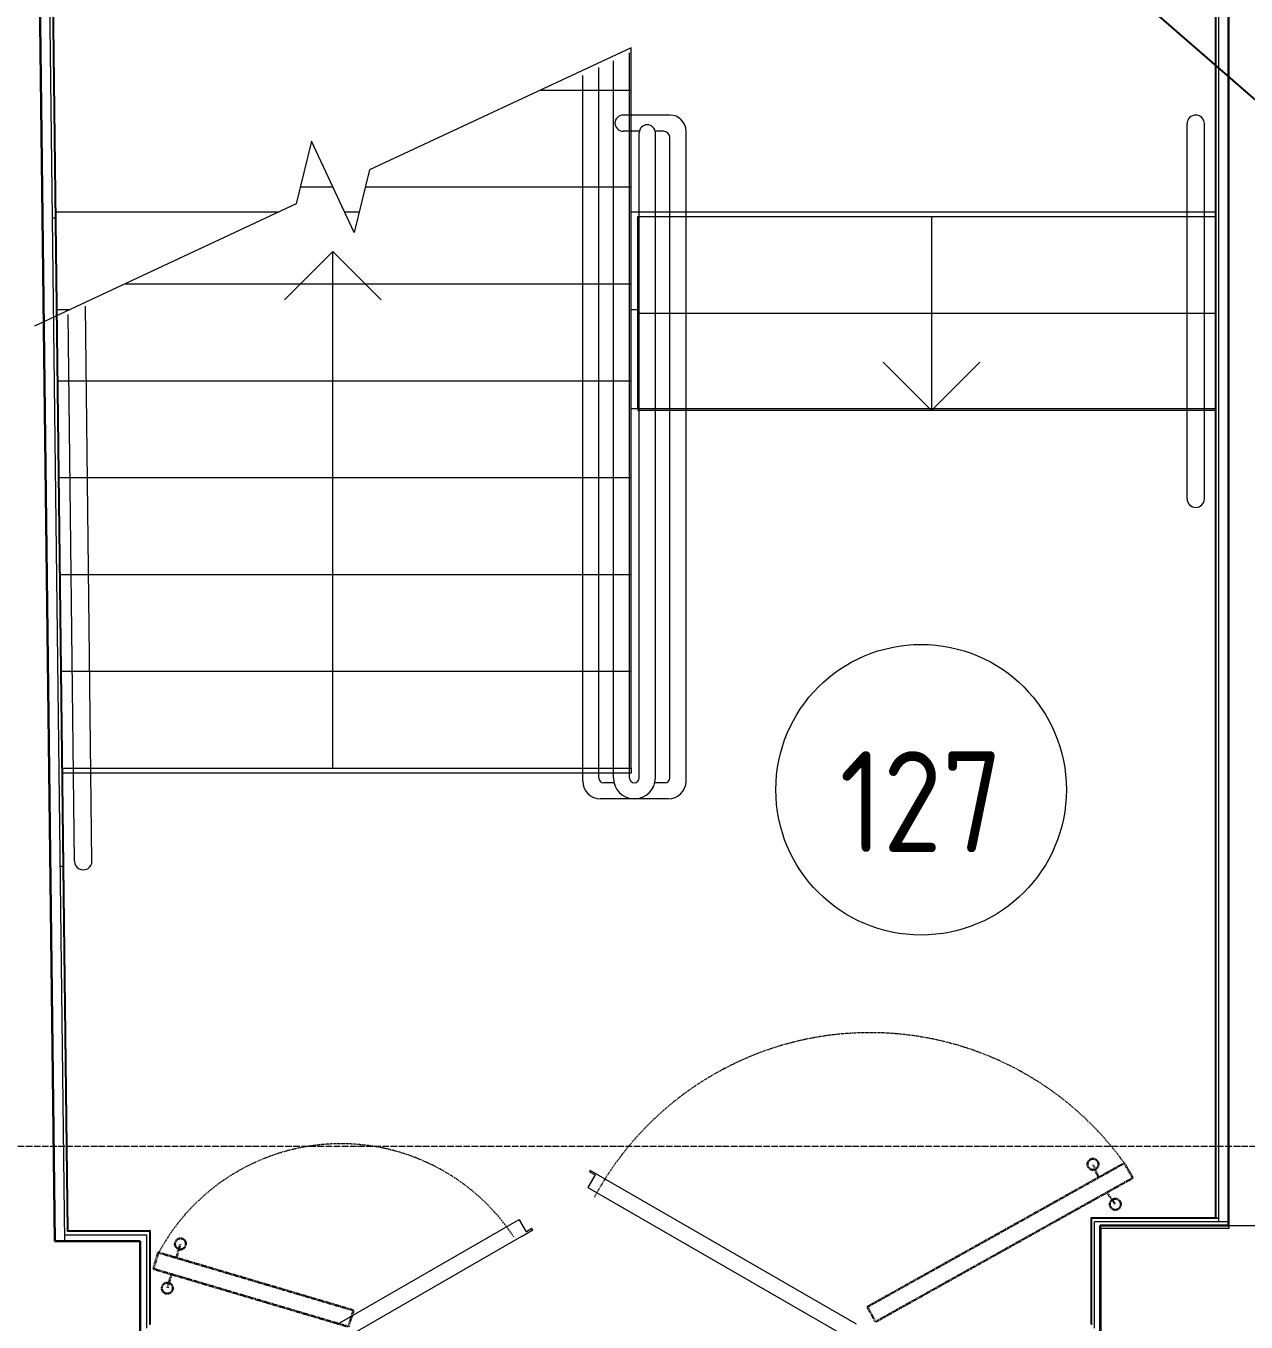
# Model space of a CAD drawing. Header units: millimetres. Extents: x -32 to 417638015, y -35 to 175284279.
# Drawn here: x 211713 to 215492, y 64169 to 68183 of the extents above; entities that cross this region are included whole.
import ezdxf
from ezdxf import colors
from ezdxf.entities.mleader import LeaderData, LeaderLine
from ezdxf.math import Vec2, Vec3

# ---------------------------------------------------------------- set-up
doc = ezdxf.new("R2010")
doc.units = ezdxf.units.MM
doc.linetypes.add('ADSK_Линия сетки', pattern=[25, 20, -2.5, 0, -2.5])
doc.linetypes.add('ADSK_Штриховая_ш3 п1_5', pattern=[4.5, 3, -1.5])
doc.layers.add('_ЭМ_Надписи', color=7, linetype='Continuous')
for name, color, linetype, lineweight in [('Аннотация', 7, 'Continuous', 18), ('Двери', 7, 'Continuous', 9), ('Лестницы', 7, 'Continuous', 9), ('Оси', 253, 'Continuous', 9), ('Перекрытие', 7, 'Continuous', 18), ('Стены несущие', 7, 'Continuous', 30), ('Стены отделка', 7, 'Continuous', 30), ('Стены штриховка', 7, 'Continuous', 9), ('Стрелки вверх', 7, 'Continuous', 18), ('ШТРИХОВКА', 252, 'Continuous', 15)]:
    doc.layers.add(name, color=color, linetype=linetype, lineweight=lineweight)
doc.layers.add('Линии', color=7, linetype='Continuous', lineweight=9, true_color=0x00a600)
doc.styles.add('GOST Common', font='GOST_Common.ttf', dxfattribs={"width": 0.9, "height": 350})
doc.styles.add('ЭОМ', font='isocpeur.ttf', dxfattribs={"width": 0.85, "height": 250})

# ---------------------------------------------------------------- blocks, each defined once
blk = doc.blocks.new('1 этаж')
at = {"layer": 'Двери', "color": 8}
for p, q in [((44337.916, 13045.167), (44315.416, 13006.196)), ((44322.846, 13059.064), (44320.596, 13055.167)), ((44320.596, 13055.167), (44337.916, 13045.167)), ((45148.168, 12582.564), (44322.846, 13059.064)), ((44315.416, 13006.196), (45106.097, 12549.696)), ((43540.168, 12582.564), (44103.085, 12907.564)), ((44103.085, 12907.564), (44105.335, 12903.667)), ((44125.335, 12869.026), (44105.335, 12903.667)), ((44110.514, 12854.696), (43582.239, 12549.696)), ((44110.514, 12854.696), (44145.155, 12874.696)), ((44142.655, 12879.026), (44125.335, 12869.026)), ((44145.155, 12874.696), (44142.655, 12879.026))]:
    blk.add_line(p, q, dxfattribs=at)
at = {"layer": 'Лестницы', "color": 8}
for p, q in [((44449.777, 16535.435), (43639.277, 16157.492)), ((44449.777, 16404.665), (44449.777, 16535.435)), ((44169.341, 16404.665), (44449.777, 16404.665)), ((44169.341, 16404.665), (44449.777, 16404.665)), ((44449.777, 16104.665), (44449.777, 16404.665)), ((43459.955, 16246.276), (43412.7, 16051.838)), ((43592.023, 15963.055), (43459.955, 16246.276)), ((43639.277, 16157.492), (43592.023, 15963.055)), ((43425.539, 16104.665), (43525.989, 16104.665)), ((43425.539, 16104.665), (43525.989, 16104.665)), ((43626.438, 16104.665), (44449.777, 16104.665)), ((43626.438, 16104.665), (44449.777, 16104.665)), ((44449.777, 15804.665), (44449.777, 16104.665)), ((43412.7, 16051.838), (42602.201, 15673.896)), ((46258.389, 16012.225), (44469.777, 16012.225)), ((44469.777, 16012.225), (44469.777, 15712.225)), ((46258.389, 16012.225), (44469.777, 16012.225)), ((42882.637, 15804.665), (44449.777, 15804.665)), ((42882.637, 15804.665), (44449.777, 15804.665)), ((44449.777, 15504.665), (44449.777, 15804.665)), ((44469.777, 15712.225), (44469.777, 15417.225)), ((46258.389, 15712.225), (44469.777, 15712.225)), ((46258.389, 15712.225), (44469.777, 15712.225)), ((42674.758, 15504.665), (44449.777, 15504.665)), ((42674.758, 15504.665), (44449.777, 15504.665)), ((44449.777, 15204.665), (44449.777, 15504.665)), ((46258.389, 15412.225), (44469.777, 15412.225)), ((42678.339, 15204.665), (44449.777, 15204.665)), ((42678.339, 15204.665), (44449.777, 15204.665)), ((44449.777, 14904.665), (44449.777, 15204.665)), ((42681.92, 14904.665), (44449.777, 14904.665)), ((42681.92, 14904.665), (44449.777, 14904.665)), ((44449.777, 14604.665), (44449.777, 14904.665)), ((42685.501, 14604.665), (44449.777, 14604.665)), ((42685.501, 14604.665), (44449.777, 14604.665)), ((44449.777, 14304.665), (44449.777, 14604.665)), ((42689.083, 14304.665), (44449.777, 14304.665)), ((42689.083, 14304.665), (44449.777, 14304.665))]:
    blk.add_line(p, q, dxfattribs=at)
at = {"layer": 'Линии', "color": 8, "lineweight": 18}
for p, q in [((44444.777, 14274.665), (44444.777, 16519.665)), ((44394.777, 14274.665), (44394.777, 16494.665)), ((44474.777, 14274.665), (44474.777, 16272.225)), ((44524.777, 14274.665), (44524.777, 16272.225))]:
    blk.add_line(p, q, dxfattribs=at)
at = {"layer": 'Линии', "color": 8}
for p, q in [((44349.777, 14274.665), (44349.777, 16474.665)), ((44299.777, 14264.665), (44299.777, 16449.665)), ((44569.777, 16327.225), (44424.777, 16327.225)), ((46171.8, 15139.019), (46171.8, 16300.43)), ((46225.389, 15139.019), (46225.389, 16300.43)), ((44475.282, 16277.225), (44424.777, 16277.225)), ((44549.777, 16277.225), (44524.272, 16277.225)), ((44569.777, 14274.665), (44569.777, 16258.912)), ((44619.777, 14264.665), (44619.777, 16277.225)), ((42779.777, 14016.78), (42759.264, 15735.19)), ((42726.191, 14016.14), (42705.976, 15709.552)), ((44396.531, 14259.665), (44364.777, 14259.665)), ((44554.777, 14259.665), (44523.022, 14259.665)), ((44564.777, 14209.665), (44354.777, 14209.665))]:
    blk.add_line(p, q, dxfattribs=at)
at = {"layer": 'Линии', "color": 8, "linetype": 'ADSK_Штриховая_ш3 п1_5', "lineweight": 30}
for p, q in [((45181.02, 12636.393), (45977.319, 13081.71)), ((45897.524, 13036.511), (45880.197, 13078.042)), ((45977.319, 13081.71), (46003.822, 13035.807)), ((46003.822, 13035.807), (45206.889, 12590.135)), ((45923.148, 12990.691), (45949.461, 12954.186)), ((42985.062, 12804.944), (42970, 12754.129)), ((43589.837, 12625.675), (42985.062, 12804.944)), ((43041.069, 12788.342), (43053.858, 12831.486)), ((42970, 12754.129), (43574.078, 12575.067)), ((43026.007, 12737.527), (43013.218, 12694.383)), ((43574.078, 12575.067), (43589.837, 12625.675)), ((45206.889, 12590.135), (45181.02, 12636.393))]:
    blk.add_line(p, q, dxfattribs=at)
at = {"layer": 'Линии', "color": 8}
blk.add_circle((45347.868, 14237.901), 450, dxfattribs=at)
at = {"layer": 'Линии', "color": 8, "linetype": 'ADSK_Штриховая_ш3 п1_5', "lineweight": 30}
for centre in [(45880.197, 13078.042), (45949.461, 12954.186), (43053.858, 12831.486), (43013.218, 12694.383)]:
    blk.add_circle(centre, 17, dxfattribs=at)
at = {"layer": 'Линии', "color": 8}
for centre, radius, start, end in [((44424.777, 16302.225), 25, 90, 270), ((44499.777, 16272.225), 25, 0, 180), ((44569.777, 16277.225), 50, 0, 90), ((46198.595, 16300.43), 26.795, 0, 180), ((44549.777, 16257.225), 20, 0, 90), ((46198.595, 15139.019), 26.795, 180, 0), ((44354.777, 14264.665), 55, 180, 270), ((44364.777, 14274.665), 15, 180, 270), ((44459.777, 14274.665), 65, 180, 0), ((44459.777, 14274.665), 15, 180, 0), ((44554.777, 14274.665), 15, 270, 0), ((44564.777, 14264.665), 55, 270, 0), ((42752.984, 14016.46), 26.795, 180.683921, 0.683921)]:
    blk.add_arc(centre, radius, start, end, dxfattribs=at)
at = {"layer": 'Линии', "color": 8, "linetype": 'ADSK_Штриховая_ш3 п1_5'}
for centre, radius, start, end in [((45189.554, 12515.503), 970.087, 35.707103, 151.716766), ((43550.929, 12500.698), 640.942, 33.380987, 151.706314)]:
    blk.add_arc(centre, radius, start, end, dxfattribs=at)
at = {"layer": 'Оси', "color": 8, "linetype": 'ADSK_Линия сетки'}
blk.add_line((-9557.528, 13133.902), (56672.201, 13133.902), dxfattribs=at)
at = {"layer": 'Перекрытие', "color": 8}
for p, q in [((42668.52, 16027.225), (43359.917, 16027.225)), ((43562.1, 16027.225), (43607.618, 16027.225)), ((44449.777, 16027.225), (46258.389, 16027.225)), ((42672.127, 15725.039), (42711.878, 15725.039)), ((44449.777, 15725.039), (44469.777, 15725.039)), ((46258.389, 15417.225), (44449.777, 15417.225)), ((44449.777, 14289.665), (42689.262, 14289.665)), ((44449.777, 14304.665), (44449.777, 14289.665))]:
    blk.add_line(p, q, dxfattribs=at)
at = {"layer": 'Стены несущие', "color": 8}
for p, q in [((42664.569, 12839.558), (42575.151, 20330.22)), ((46300.389, 20331.63), (46300.389, 12888.573)), ((46300.389, 12888.573), (45902.201, 12888.573)), ((45902.201, 12888.573), (45902.201, 12550.564)), ((42929.264, 12839.558), (42664.569, 12839.558)), ((42929.264, 12550.564), (42929.264, 12839.558))]:
    blk.add_line(p, q, dxfattribs=at)
at = {"layer": 'Стены отделка', "color": 8, "lineweight": 9}
for p, q in [((42605.392, 20310.22), (42694.571, 12839.558)), ((42706.19, 12871.558), (42617.536, 20298.22)), ((46270.389, 12899.963), (46270.389, 20180.72)), ((46258.389, 20128.72), (46258.389, 12911.963)), ((42656.736, 16009.081), (42668.735, 16009.224)), ((42692.714, 14000.483), (42680.714, 14000.339)), ((45873.168, 12909.963), (45873.168, 12582.564)), ((46258.389, 12911.963), (45875.168, 12911.963)), ((46302.004, 12899.963), (45885.168, 12899.963)), ((45885.168, 12570.564), (45885.168, 12899.963)), ((46302.004, 12879.963), (46302.004, 12899.963)), ((42694.332, 12859.558), (42949.264, 12859.558)), ((42959.264, 12871.558), (42706.19, 12871.558)), ((42949.264, 12570.564), (42949.264, 12859.558)), ((42961.264, 12582.564), (42961.264, 12869.558)), ((45905.168, 12550.564), (45905.168, 12879.963)), ((45905.168, 12879.963), (46302.004, 12879.963))]:
    blk.add_line(p, q, dxfattribs=at)
at = {"layer": 'Стены штриховка', "color": 8}
for p, q in [((42704.214, 12869.558), (42615.512, 20300.22)), ((46260.389, 20128.72), (46260.389, 12911.963)), ((45875.168, 12911.963), (45873.168, 12911.963)), ((45873.168, 12911.963), (45873.168, 12909.963)), ((46270.389, 12909.963), (45873.168, 12909.963)), ((45875.168, 12911.963), (45875.168, 12580.564)), ((46260.389, 12911.963), (46270.389, 12911.963)), ((46300.389, 12888.573), (46680.389, 12888.573)), ((42961.264, 12869.558), (42704.214, 12869.558)), ((42959.264, 12580.564), (42959.264, 12871.558)), ((42961.264, 12871.558), (42959.264, 12871.558)), ((42961.264, 12869.558), (42961.264, 12871.558))]:
    blk.add_line(p, q, dxfattribs=at)
at = {"layer": 'Стрелки вверх', "color": 8}
for p, q in [((45380.083, 16012.225), (45380.083, 15712.225)), ((43525.989, 15904.665), (43375.989, 15754.665)), ((43525.989, 15804.665), (43525.989, 15904.665)), ((43525.989, 15904.665), (43675.989, 15754.665)), ((43525.989, 15504.665), (43525.989, 15804.665)), ((45380.083, 15712.225), (45380.083, 15417.225)), ((45380.083, 15412.225), (45230.083, 15562.225)), ((45380.083, 15412.225), (45530.083, 15562.225)), ((43525.989, 15204.665), (43525.989, 15504.665)), ((43525.989, 14904.665), (43525.989, 15204.665)), ((43525.989, 14604.665), (43525.989, 14904.665)), ((43525.989, 14304.665), (43525.989, 14604.665))]:
    blk.add_line(p, q, dxfattribs=at)
at = {"layer": 'Аннотация', "color": 8, "lineweight": 9, "insert": (45347.868, 14200.952), "char_height": 312.5, "width": 520.21112, "attachment_point": 5, "line_spacing_factor": 1.022766, "style": 'GOST Common'}
blk.add_mtext('127', dxfattribs=at)

msp = doc.modelspace()

# ---------------------------------------------------------------- block references
at = {"layer": 'ШТРИХОВКА'}
msp.add_blockref('1 этаж', (169137.4, 51579.3), dxfattribs=at)

# ---------------------------------------------------------------- leaders
at = {"layer": '_ЭМ_Надписи', "color": 7, "ltscale": 5}
ml = msp.add_multileader_mtext('Standard', dxfattribs=at)
ml.set_content('{\\fGOST Common|b0|i0|c204|p34;\\W0.9;\\C256;1ЩРС-2\\fISOCPEUR|b0|i0|c204|p34;\\W0.85; Гр.32\\PЭл.суш. \\fGOST Common|b0|i0|c0|p34;\\W0.9;h=0.9\\fGOST Common|b0|i0|c204|p34;м \\fGOST Common|b0|i0|c0|p34;L=1\\fGOST Common|b0|i0|c204|p34;м}', color=1, style='ЭОМ')
ml.set_leader_properties()
ml.build(insert=Vec2(0, 0))
ml.multileader.update_dxf_attribs({"text_left_attachment_type": 6, "text_right_attachment_type": 6, "dogleg_length": 0, "arrow_head_size": 200})
ctx = ml.context
ctx.base_point, ctx.char_height, ctx.arrow_head_size, ctx.landing_gap_size, ctx.plane_origin = Vec3(211428.6, 73299.1, -64.3), 250, 200, 0, Vec3(193492.9, 84822.8, -64.3)
ctx.left_attachment, ctx.right_attachment = 6, 6
notes = []
notes.append((ctx, [(1, (1, 1, 0), (213988.1, 73299.1, -64.3), (-1, 0), 0, [(0, [(218378.6, 67361.4, -64.3)], 0, [])])]))
ctx.mtext.insert, ctx.mtext.width, ctx.mtext.defined_height, ctx.mtext.flow_direction = Vec3(211428.6, 73624.1, -64.3), 2631.595, 614.7, 5
ml = msp.add_multileader_mtext('Standard', dxfattribs=at)
ml.set_content('{\\fGOST Common|b0|i0|c204|p34;\\W0.9;\\C256;1ЩРС-2\\fISOCPEUR|b0|i0|c204|p34;\\W0.85; Гр.31\\PЭл.суш. \\fGOST Common|b0|i0|c0|p34;\\W0.9;h=0.9\\fGOST Common|b0|i0|c204|p34;м \\fGOST Common|b0|i0|c0|p34;L=1\\fGOST Common|b0|i0|c204|p34;м}', color=1, style='ЭОМ')
ml.set_leader_properties()
ml.build(insert=Vec2(0, 0))
ml.multileader.update_dxf_attribs({"text_left_attachment_type": 6, "text_right_attachment_type": 6, "dogleg_length": 0, "arrow_head_size": 200})
ctx = ml.context
ctx.base_point, ctx.char_height, ctx.arrow_head_size, ctx.landing_gap_size, ctx.plane_origin = Vec3(211821.8, 70989.8, -64.3), 250, 200, 0, Vec3(193492.9, 83678.7, -64.3)
ctx.left_attachment, ctx.right_attachment = 6, 6
notes.append((ctx, [(1, (1, 1, 0), (214381.4, 70989.8, -64.3), (-1, 0), 0, [(0, [(218378.6, 66733, -64.3)], 0, [])])]))
ctx.mtext.insert, ctx.mtext.width, ctx.mtext.defined_height, ctx.mtext.flow_direction = Vec3(211821.8, 71314.8, -64.3), 2631.595, 614.7, 5
ml = msp.add_multileader_mtext('Standard', dxfattribs=at)
ml.set_content('{\\fGOST Common|b0|i0|c204|p34;\\W0.9;\\C256;1ЩРС-2\\fISOCPEUR|b0|i0|c204|p34;\\W0.85; Гр.30\\PЭл.суш. \\fGOST Common|b0|i0|c0|p34;\\W0.9;h=0.9\\fGOST Common|b0|i0|c204|p34;м \\fGOST Common|b0|i0|c0|p34;L=1\\fGOST Common|b0|i0|c204|p34;м}', color=1, style='ЭОМ')
ml.set_leader_properties()
ml.build(insert=Vec2(0, 0))
ml.multileader.update_dxf_attribs({"text_left_attachment_type": 6, "text_right_attachment_type": 6, "dogleg_length": 0, "arrow_head_size": 200})
ctx = ml.context
ctx.base_point, ctx.char_height, ctx.arrow_head_size, ctx.landing_gap_size, ctx.plane_origin = Vec3(211880.2, 69868.4, -64.3), 250, 200, 0, Vec3(193522, 82415, -64.3)
ctx.left_attachment, ctx.right_attachment = 6, 6
notes.append((ctx, [(1, (1, 1, 0), (214439.8, 69868.4, -64.3), (-1, 0), 0, [(0, [(218407.7, 66061, -64.3)], 0, [])])]))
ctx.mtext.insert, ctx.mtext.width, ctx.mtext.defined_height, ctx.mtext.flow_direction = Vec3(211880.2, 70193.4, -64.3), 2631.595, 614.7, 5
ml = msp.add_multileader_mtext('Standard', dxfattribs=at)
ml.set_content('{\\fGOST Common|b0|i0|c204|p34;\\W0.9;\\C256;1ЩРС-2\\fISOCPEUR|b0|i0|c204|p34;\\W0.85; Гр.29\\PЭл.суш. \\fGOST Common|b0|i0|c0|p34;\\W0.9;h=0.9\\fGOST Common|b0|i0|c204|p34;м \\fGOST Common|b0|i0|c0|p34;L=1\\fGOST Common|b0|i0|c204|p34;м}', color=1, style='ЭОМ')
ml.set_leader_properties()
ml.build(insert=Vec2(0, 0))
ml.multileader.update_dxf_attribs({"text_left_attachment_type": 6, "text_right_attachment_type": 6, "dogleg_length": 0, "arrow_head_size": 200})
ctx = ml.context
ctx.base_point, ctx.char_height, ctx.arrow_head_size, ctx.landing_gap_size, ctx.plane_origin = Vec3(211955.3, 68831, -64.3), 250, 200, 0, Vec3(193492.9, 81160.5, -64.3)
ctx.left_attachment, ctx.right_attachment = 6, 6
notes.append((ctx, [(1, (1, 1, 0), (214514.9, 68831, -64.3), (-1, 0), 0, [(0, [(218378.6, 65459.5, -64.3)], 0, [])])]))
ctx.mtext.insert, ctx.mtext.width, ctx.mtext.defined_height, ctx.mtext.flow_direction = Vec3(211955.3, 69156, -64.3), 2631.595, 614.7, 5
for ctx, leaders in notes:
    for number, flags, end, landing, length, lines in leaders:
        leader = LeaderData()
        leader.index, (leader.has_last_leader_line, leader.has_dogleg_vector, leader.attachment_direction) = number, flags
        leader.last_leader_point, leader.dogleg_vector, leader.dogleg_length = Vec3(end), Vec3(landing), length
        for number, points, colour, breaks in lines:
            line = LeaderLine()
            line.index, line.vertices, line.color, line.breaks = number, Vec3.list(points), colors.encode_raw_color(colour), breaks
            leader.lines.append(line)
        ctx.leaders.append(leader)

doc.saveas('drawing.dxf')
